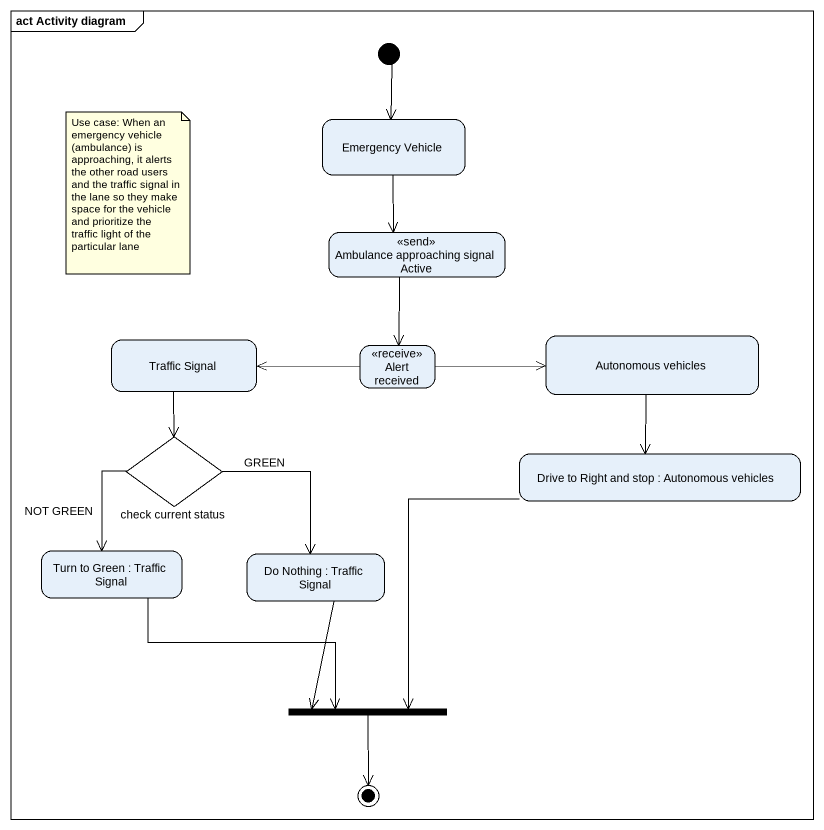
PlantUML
@startuml
mainframe act Activity diagram
hide empty description
state "Emergency Vehicle" as Emergency_Vehicle
state "Ambulance approaching signal Active" as Ambulance_approaching <<send>>
state "Traffic Signal" as Traffic_Signal
state "Alert received" as Alert_received <<receive>>
state "Autonomous vehicles" as Autonomous_vehicles
state "check current status" as check_current_status <<choice>>
state "Drive to Right and stop : Autonomous vehicles" as Drive_to_Right_and_stop
state "Turn to Green : Traffic Signal" as Turn_to_Green
state "Do Nothing : Traffic Signal" as Do_Nothing
state fork1 <<join>>
[*] --> Emergency_Vehicle
Emergency_Vehicle --> Ambulance_approaching
Ambulance_approaching --> Alert_received
Traffic_Signal --> check_current_status
Alert_received -left-> Traffic_Signal
Alert_received -right-> Autonomous_vehicles
Autonomous_vehicles --> Drive_to_Right_and_stop
check_current_status --> Turn_to_Green : NOT GREEN
check_current_status --> Do_Nothing : GREEN
Drive_to_Right_and_stop --> fork1
Turn_to_Green -right-> fork1
Do_Nothing --> fork1
fork1 --> [*]
note as N1
  Use case: When an emergency vehicle (ambulance) is approaching, it alerts the other road users and the traffic signal in the lane so they make space for the vehicle and prioritize the traffic light of the particular lane
end note
@enduml
